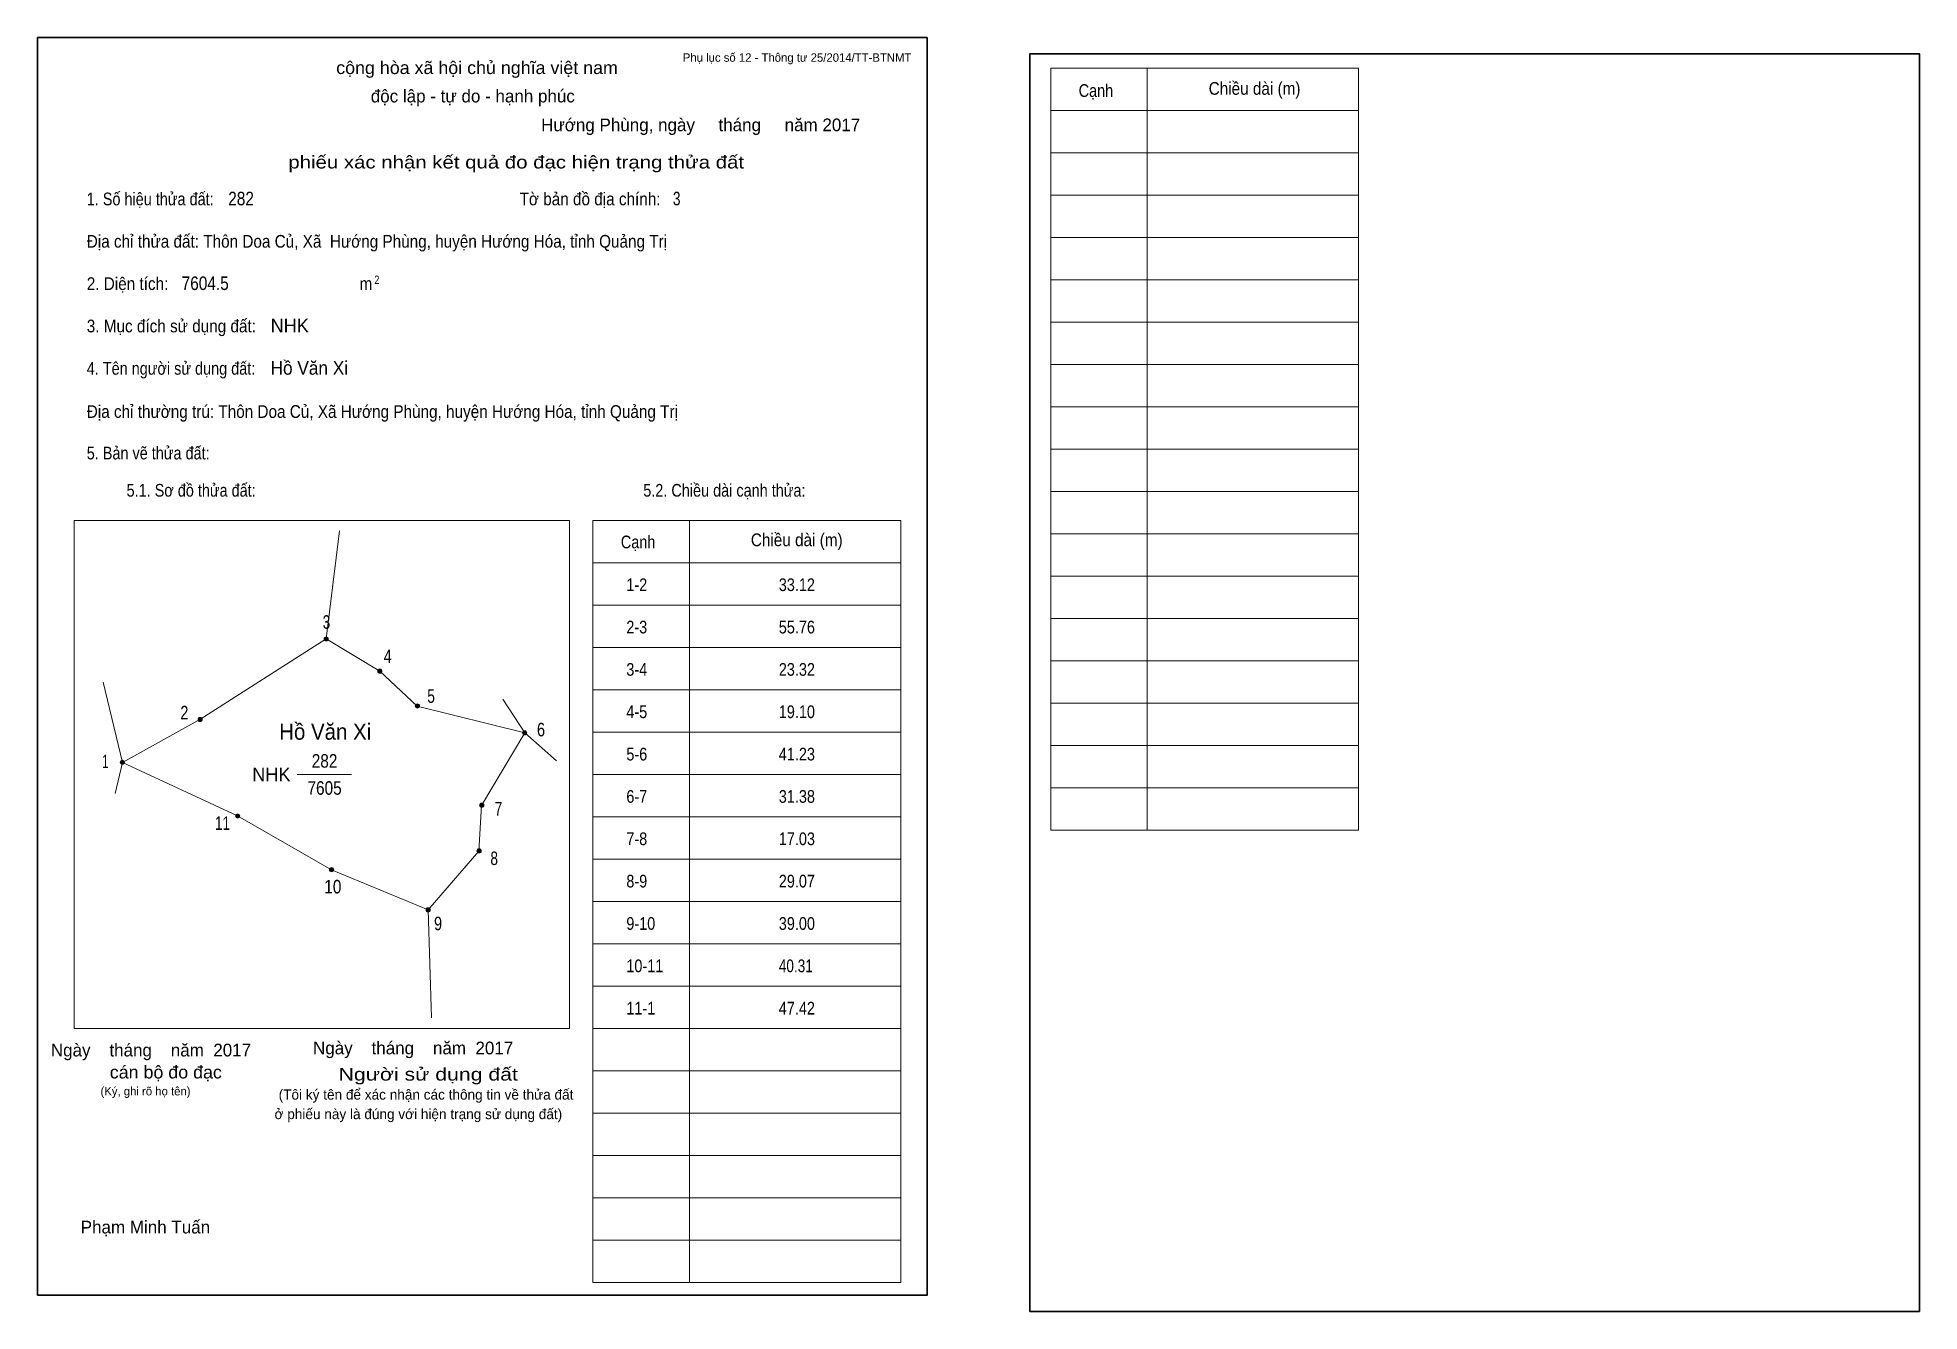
# Model space of a CAD drawing. Header units: centimetres. Extents: x 0 to 44.4, y -0.4 to 29.7.
import ezdxf
from ezdxf.enums import TextEntityAlignment as Align

# ---------------------------------------------------------------- set-up
doc = ezdxf.new("R2010")
doc.units = ezdxf.units.CM
doc.header["$LTSCALE"] = 0.12
for name, color, linetype in [('2', 7, 'Continuous'), ('30', 7, 'Continuous'), ('34', 7, 'Continuous')]:
    doc.layers.add(name, color=color, linetype=linetype)
for name, color, linetype, lineweight in [('32', 7, 'Continuous', 13), ('33', 7, 'Continuous', 13), ('6', 7, 'Continuous', 13), ('63', 7, 'Continuous', 13)]:
    doc.layers.add(name, color=color, linetype=linetype, lineweight=lineweight)

msp = doc.modelspace()

# ---------------------------------------------------------------- hatches: boundary and pattern name
at = {"layer": '32'}
for points in [[(6.8633, 15.4983, 1), (6.7633, 15.4983, 1)], [(8.13, 14.7383, 1), (8.03, 14.7383, 1)], [(9.0167, 13.915, 1), (8.9167, 13.915, 1)], [(3.8867, 13.5983, 1), (3.7867, 13.5983, 1)], [(11.55, 13.2817, 1), (11.45, 13.2817, 1)], [(2.05, 12.585, 1), (1.95, 12.585, 1)], [(10.5367, 11.5717, 1), (10.4367, 11.5717, 1)], [(4.7733, 11.3183, 1), (4.6733, 11.3183, 1)], [(10.4733, 10.495, 1), (10.3733, 10.495, 1)], [(6.99, 10.0517, 1), (6.89, 10.0517, 1)], [(9.27, 9.1017, 1), (9.17, 9.1017, 1)]]:
    msp.add_hatch(color=256, dxfattribs=at).paths.add_polyline_path(points)

# ---------------------------------------------------------------- linework, layer by layer
for centre in [(6.8133, 15.4983), (8.08, 14.7383), (8.9667, 13.915), (3.8367, 13.5983), (11.5, 13.2817), (2, 12.585), (10.4867, 11.5717), (4.7233, 11.3183), (10.4233, 10.495), (6.94, 10.0517), (9.22, 9.1017)]:
    msp.add_circle(centre, 0.05, dxfattribs=at)
at = {"layer": '33'}
msp.add_line((6.13, 12.3), (7.41, 12.3), dxfattribs=at)
at = {"layer": '6'}
for p, q in [((6.81, 15.5), (7.13, 18.05)), ((1.55, 14.48), (2, 12.58)), ((10.98, 14.08), (11.5, 13.28)), ((11.5, 13.28), (10.48, 11.57)), ((11.5, 13.28), (12.25, 12.62)), ((1.83, 11.85), (2, 12.58)), ((9.22, 9.1), (6.94, 10.05)), ((9.22, 9.1), (9.3, 6.55))]:
    msp.add_line(p, q, dxfattribs=at)
for points in [[(2, 12.58), (3.83, 13.6), (6.81, 15.5), (8.08, 14.74)], [(11.5, 13.28), (8.96, 13.91), (8.08, 14.74)], [(2, 12.58), (4.72, 11.32), (6.94, 10.05)], [(9.22, 9.1), (10.42, 10.49), (10.48, 11.57)]]:
    msp.add_lwpolyline(points, dxfattribs=at)
at = {"layer": '63'}
for p, q in [((23.92, 28.98), (31.19, 28.98)), ((23.92, 10.98), (23.92, 28.98)), ((26.2, 10.98), (26.2, 28.98)), ((31.19, 10.98), (31.19, 28.98)), ((23.92, 27.98), (31.19, 27.98)), ((23.92, 26.98), (31.19, 26.98)), ((23.92, 25.98), (31.19, 25.98)), ((23.92, 24.98), (31.19, 24.98)), ((23.92, 23.98), (31.19, 23.98)), ((23.92, 22.98), (31.19, 22.98)), ((23.92, 21.98), (31.19, 21.98)), ((23.92, 20.98), (31.19, 20.98)), ((23.92, 19.98), (31.19, 19.98)), ((23.92, 18.98), (31.19, 18.98)), ((0.86, 18.3), (12.56, 18.3)), ((0.86, 6.3), (0.86, 18.3)), ((12.56, 6.3), (12.56, 18.3)), ((13.11, 18.3), (20.38, 18.3)), ((13.11, 0.3), (13.11, 18.3)), ((15.39, 0.3), (15.39, 18.3)), ((20.38, 0.3), (20.38, 18.3)), ((23.92, 17.98), (31.19, 17.98)), ((13.11, 17.3), (20.38, 17.3)), ((23.92, 16.98), (31.19, 16.98)), ((13.11, 16.3), (20.38, 16.3)), ((23.92, 15.98), (31.19, 15.98)), ((13.11, 15.3), (20.38, 15.3)), ((23.92, 14.98), (31.19, 14.98)), ((13.11, 14.3), (20.38, 14.3)), ((23.92, 13.98), (31.19, 13.98)), ((13.11, 13.3), (20.38, 13.3)), ((23.92, 12.98), (31.19, 12.98)), ((13.11, 12.3), (20.38, 12.3)), ((23.92, 11.98), (31.19, 11.98)), ((13.11, 11.3), (20.38, 11.3)), ((23.92, 10.98), (31.19, 10.98)), ((13.11, 10.3), (20.38, 10.3)), ((13.11, 9.3), (20.38, 9.3)), ((13.11, 8.3), (20.38, 8.3)), ((13.11, 7.3), (20.38, 7.3)), ((0.86, 6.3), (12.56, 6.3)), ((13.11, 6.3), (20.38, 6.3)), ((13.11, 5.3), (20.38, 5.3)), ((13.11, 4.3), (20.38, 4.3)), ((13.11, 3.3), (20.38, 3.3)), ((13.11, 2.3), (20.38, 2.3)), ((13.11, 1.3), (20.38, 1.3)), ((13.11, 0.3), (20.38, 0.3))]:
    msp.add_line(p, q, dxfattribs=at)
at = {"layer": '63', "lineweight": 35}
for points in [[(0, 0), (0, 29.7), (21, 29.7), (21, 0)], [(23.43, -0.38), (23.43, 29.32), (44.43, 29.32), (44.43, -0.38)]]:
    msp.add_lwpolyline(points, close=True, dxfattribs=at)

# ---------------------------------------------------------------- texts
at = {"layer": '2', "width": 0.95}
msp.add_text('Hồ Văn Xi', height=0.3799, dxfattribs=at).set_placement((6.79, 13.12), align=Align.CENTER)
at = {"layer": '30'}
for s, width, p in [('1-2', 0.85, (13.9, 16.63)), ('33.12', 0.85, (17.5, 16.63)), ('2-3', 0.85, (13.9, 15.63)), ('55.76', 0.85, (17.5, 15.63)), ('3-4', 0.85, (13.9, 14.63)), ('23.32', 0.85, (17.5, 14.63)), ('4-5', 0.85, (13.9, 13.63)), ('19.10', 0.85, (17.5, 13.63)), ('5-6', 0.85, (13.9, 12.63)), ('41.23', 0.85, (17.5, 12.63)), ('6-7', 0.85, (13.9, 11.63)), ('31.38', 0.85, (17.5, 11.63)), ('7-8', 0.85, (13.9, 10.63)), ('17.03', 0.85, (17.5, 10.63)), ('8-9', 0.85, (13.9, 9.63)), ('29.07', 0.85, (17.5, 9.63)), ('9-10', 0.85, (13.9, 8.63)), ('39.00', 0.85, (17.5, 8.63)), ('10-11', 0.85, (13.9, 7.63)), ('40.31', 0.8, (17.5, 7.63)), ('11-1', 0.85, (13.9, 6.63)), ('47.42', 0.85, (17.5, 6.63))]:
    msp.add_text(s, height=0.3, dxfattribs=dict(at, width=width)).set_placement(p)
at = {"layer": '32'}
for s, width, p in [('3', 0.75, (6.82, 15.74)), ('4', 0.8, (8.265, 14.93)), ('5', 0.75, (9.29, 13.99)), ('2', 0.8, (3.465, 13.6)), ('6', 0.8, (11.885, 13.2)), ('1', 0.65, (1.6, 12.45)), ('7', 0.75, (10.88, 11.33)), ('11', 0.75, (4.365, 10.99)), ('8', 0.75, (10.78, 10.16)), ('10', 0.85, (6.97, 9.49)), ('9', 0.8, (9.455, 8.62))]:
    msp.add_text(s, height=0.32, dxfattribs=dict(at, width=width)).set_placement(p, align=Align.CENTER)
at = {"layer": '33'}
msp.add_text('NHK', height=0.32, dxfattribs=at).set_placement((5.97, 12.14), align=Align.RIGHT)
at = {"layer": '33', "width": 0.85}
for s, p in [('282', (6.775, 12.46)), ('7605', (6.775, 11.82))]:
    msp.add_text(s, height=0.32, dxfattribs=at).set_placement(p, align=Align.CENTER)
at = {"layer": '34'}
for s, width, p in [('282', 0.85, (4.5, 25.74)), ('3', 0.75, (15, 25.74)), ('7604.5', 0.85, (3.4, 23.74)), ('Hồ Văn Xi', 0.95, (5.5, 21.74))]:
    msp.add_text(s, height=0.32, dxfattribs=dict(at, width=width)).set_placement(p)
msp.add_text('NHK', height=0.32, dxfattribs=at).set_placement((5.5, 22.74))
at = {"layer": '63'}
for s, height, p in [('Phụ lục số 12 - Thông tư 25/2014/TT-BTNMT', 0.2, (20.63, 29.13)), ('Ngày    tháng    năm  2017', 0.3, (5.04, 5.64)), ('Ngày    tháng    năm  2017', 0.3, (11.23, 5.69)), ('(Ký, ghi rõ họ tên)', 0.2, (3.61, 4.72))]:
    msp.add_text(s, height=height, dxfattribs=at).set_placement(p, align=Align.RIGHT)
at = {"layer": '63', "width": 1.05}
msp.add_text('cộng hòa xã hội chủ nghĩa việt nam', height=0.3, dxfattribs=at).set_placement((10.375, 28.84), align=Align.CENTER)
at = {"layer": '63'}
for s, height, p in [('độc lập - tự do - hạnh phúc', 0.3, (10.275, 28.17)), ('Hướng Phùng, ngày     tháng     năm 2017', 0.3, (15.655, 27.49)), ('(Tôi ký tên để xác nhận các thông tin về thửa đất ', 0.24, (9.215, 4.62)), ('ở phiếu này là đúng với hiện trạng sử dụng đất)', 0.24, (8.99, 4.16)), ('Phạm Minh Tuấn', 0.3, (2.545, 1.46))]:
    msp.add_text(s, height=height, dxfattribs=at).set_placement(p, align=Align.CENTER)
for s, height, width, p in [('Cạnh', 0.3, 0.85, (24.58, 28.3)), ('Chiều dài (m)', 0.3, 0.9, (27.65, 28.35)), ('1. Số hiệu thửa đất:', 0.3, 0.85, (1.16, 25.74)), ('Tờ bản đồ địa chính:', 0.3, 0.9, (11.38, 25.74)), ('Địa chỉ thửa đất: Thôn Doa Củ, Xã  Hướng Phùng, huyện Hướng Hóa, tỉnh Quảng Trị', 0.3, 0.9, (1.16, 24.74)), ('2. Diện tích:', 0.3, 0.9, (1.16, 23.74)), ('2', 0.2, 0.8, (7.95, 23.88)), ('m', 0.3, 0.9, (7.6, 23.74)), ('3. Mục đích sử dụng đất:', 0.3, 0.9, (1.16, 22.74)), ('4. Tên người sử dụng đất:', 0.3, 0.85, (1.16, 21.74)), ('Địa chỉ thường trú: Thôn Doa Củ, Xã Hướng Phùng, huyện Hướng Hóa, tỉnh Quảng Trị', 0.3, 0.9, (1.16, 20.72)), ('5. Bản vẽ thửa đất:', 0.3, 0.85, (1.16, 19.74)), ('5.1. Sơ đồ thửa đất:', 0.3, 0.85, (2.1, 18.86)), ('5.2. Chiều dài cạnh thửa:', 0.3, 0.85, (14.3, 18.86)), ('Cạnh', 0.3, 0.85, (13.77, 17.64)), ('Chiều dài (m)', 0.3, 0.9, (16.84, 17.69))]:
    msp.add_text(s, height=height, dxfattribs=dict(at, width=width)).set_placement(p)
for s, width, p in [('phiếu xác nhận kết quả đo đạc hiện trạng thửa đất', 1.2, (16.68, 26.61)), ('cán bộ đo đạc', 1.05, (4.35, 5.12)), ('Người sử dụng đất', 1.25, (11.34, 5.07))]:
    msp.add_text(s, height=0.3, dxfattribs=dict(at, width=width)).set_placement(p, align=Align.RIGHT)

doc.saveas('drawing.dxf')
